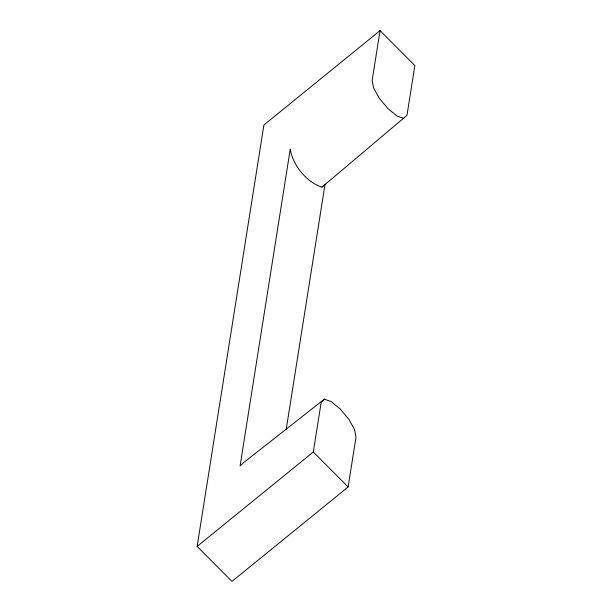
<?xml version="1.0" encoding="UTF-8"?>
<svg xmlns="http://www.w3.org/2000/svg" width="612" height="612" viewBox="0 0 612 612"><rect width="100%" height="100%" fill="white"/><g stroke="black" fill="none" stroke-linecap="round" stroke-linejoin="round"><path stroke-width="0.92" d="M197.141 546.401L263.887 125.016L380.052 30.6L414.859 65.599L406.972 115.354L321.935 187.157C306.551 182.269 292.643 165.018 290.256 149.121L240.072 465.969L243.194 462.94L324.322 399.185L331.168 401.541L340.287 409.053L348.947 419.419L354.562 429.601L355.993 437.228L348.113 486.984L231.948 581.4L197.141 546.401L313.313 451.985L321.193 402.229L324.322 399.185M286.225 429.303L325.056 184.128L321.935 187.157M380.052 30.6L372.173 80.356L373.603 87.99L379.218 98.165L387.886 108.538L396.997 116.043L403.851 118.407M313.313 451.985L348.113 486.984"/></g></svg>
